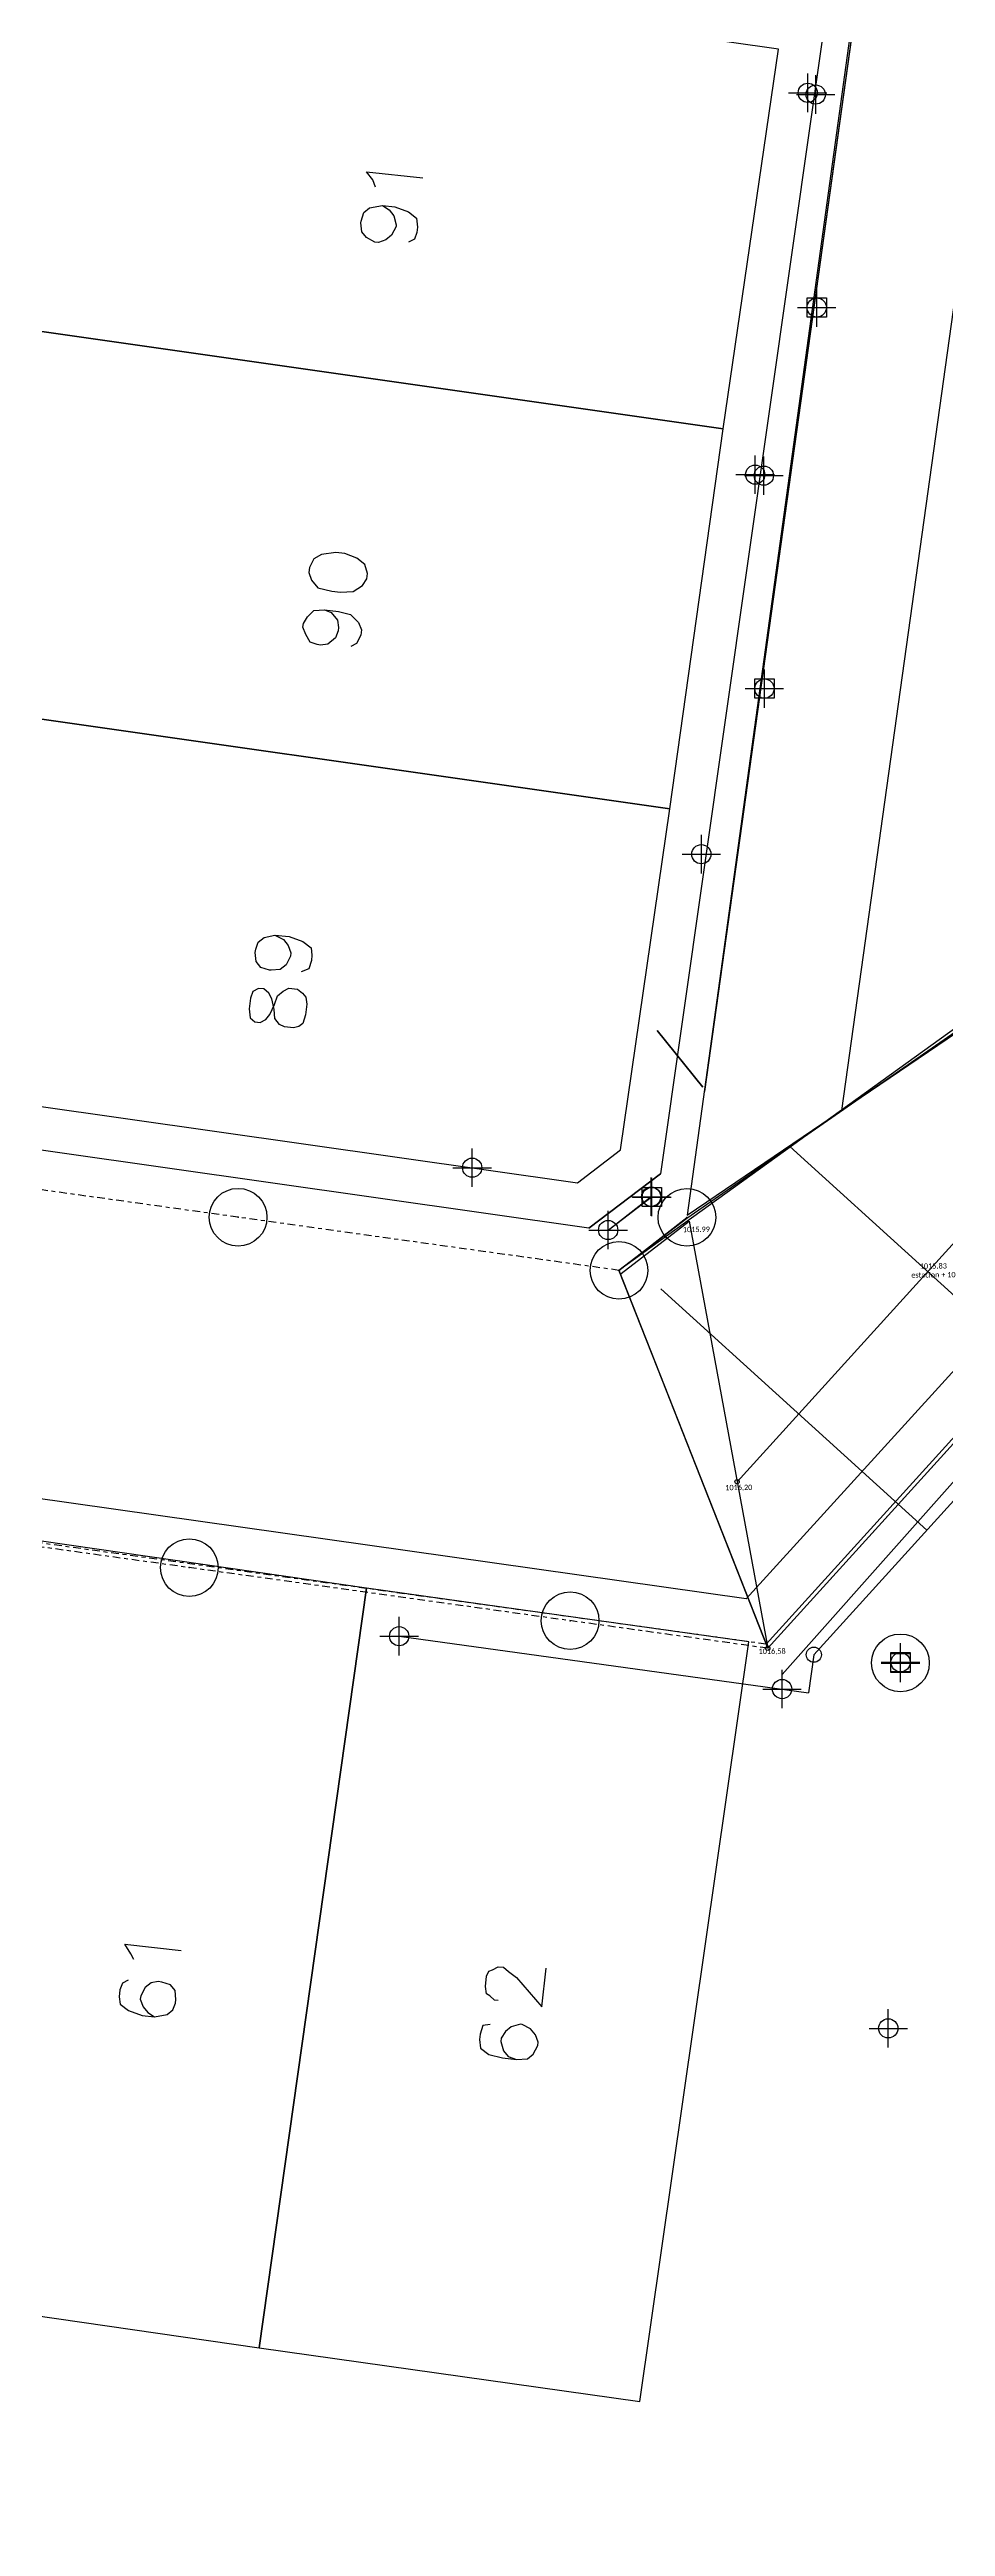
# Model space of a CAD drawing. Header units: metres. Extents: x -977055 to 805873, y -1033982 to 242021.
# Drawn here: x 802.2 to 825.5, y 727.7 to 792.1 of the extents above; entities that cross this region are included whole.
import ezdxf

# ---------------------------------------------------------------- set-up
doc = ezdxf.new("R2010")
doc.units = ezdxf.units.M
doc.header["$PDMODE"] = 32
doc.header["$PDSIZE"] = 1.5
doc.linetypes.add('CENTRO1', pattern=[0.44, 0.2, -0.08, 0.08, -0.08])
for name, color, linetype in [('12-CONDICIONES EXISTENTES', 2, 'Continuous'), ('C-ROAD-SAMP-TEXT', 11, 'Continuous'), ('linea 1', 1, 'Continuous'), ('LOTE 243', 6, 'Continuous'), ('puntos nov 7', 50, 'Continuous'), ('PUNTOS V', 4, 'Continuous'), ('V-NODE', 1, 'Continuous')]:
    doc.layers.add(name, color=color, linetype=linetype)
doc.layers.add('PDF2_area escolar', color=7, linetype='Continuous', true_color=0x989898)
doc.layers.add('PDF_Geometry', color=7, linetype='Continuous', true_color=0x797979)
doc.layers.get('PDF2_area escolar').off()
doc.styles.get("Standard").update_dxf_attribs({"font": 'arial.ttf'})

# ---------------------------------------------------------------- blocks, each defined once
blk = doc.blocks.new('*U274')
at = {"color": 0, "linetype": 'ByBlock', "lineweight": -2, "transparency": 16777216}
for p, q in [((-1, 0), (1, 0)), ((0, -1), (0, 1))]:
    blk.add_line(p, q, dxfattribs=at)
blk.add_circle((0, 0), 0.5, dxfattribs=at)
blk = doc.blocks.new('*U517', base_point=(822.164, 790.968, 1013.076))
at = {"layer": 'V-NODE', "color": 50, "lineweight": -2, "xscale": 0.5, "yscale": 0.5, "zscale": 0.5}
blk.add_blockref('*U274', (822.164, 790.968, 1013.076), dxfattribs=at)
blk = doc.blocks.new('*U520', base_point=(820.814, 781.058, 1014.351))
at = {"layer": 'V-NODE', "color": 50, "lineweight": -2, "xscale": 0.5, "yscale": 0.5, "zscale": 0.5}
blk.add_blockref('*U274', (820.814, 781.058, 1014.351), dxfattribs=at)
blk = doc.blocks.new('*U526', base_point=(818.103, 762.166, 1016.569))
at = {"layer": 'V-NODE', "color": 50, "lineweight": -2, "xscale": 0.5, "yscale": 0.5, "zscale": 0.5}
blk.add_blockref('*U274', (818.103, 762.166, 1016.569), dxfattribs=at)
blk = doc.blocks.new('*U529', base_point=(819.19, 771.213, 1015.591))
at = {"layer": 'V-NODE', "color": 50, "lineweight": -2, "xscale": 0.5, "yscale": 0.5, "zscale": 0.5}
blk.add_blockref('*U274', (819.19, 771.213, 1015.591), dxfattribs=at)
blk = doc.blocks.new('*U538', base_point=(824.05, 740.679, 1020.98))
at = {"layer": 'V-NODE', "color": 50, "lineweight": -2, "xscale": 0.5, "yscale": 0.5, "zscale": 0.5}
blk.add_blockref('*U274', (824.05, 740.679, 1020.98), dxfattribs=at)
blk = doc.blocks.new('*U1084', base_point=(820.59, 781.084, 1014.431))
at = {"layer": 'V-NODE', "color": 50, "lineweight": -2, "xscale": 0.5, "yscale": 0.5, "zscale": 0.5}
blk.add_blockref('*U274', (820.59, 781.084, 1014.431), dxfattribs=at)
blk = doc.blocks.new('*U1087', base_point=(820.59, 781.084, 1014.431))
at = {"layer": 'V-NODE', "color": 50, "lineweight": -2, "xscale": 0.5, "yscale": 0.5, "zscale": 0.5}
blk.add_blockref('*U274', (820.59, 781.084, 1014.431), dxfattribs=at)
blk = doc.blocks.new('*U1090', base_point=(821.957, 791.012, 1013.131))
at = {"layer": 'V-NODE', "color": 50, "lineweight": -2, "xscale": 0.5, "yscale": 0.5, "zscale": 0.5}
blk.add_blockref('*U274', (821.957, 791.012, 1013.131), dxfattribs=at)
blk = doc.blocks.new('*U2242', base_point=(817.883, 762.306, 1016.681))
at = {"layer": 'V-NODE', "color": 50, "lineweight": -2, "xscale": 0.5, "yscale": 0.5, "zscale": 0.5}
blk.add_blockref('*U274', (817.883, 762.306, 1016.681), dxfattribs=at)
blk = doc.blocks.new('*U2245', base_point=(816.766, 761.44, 1016.699))
at = {"layer": 'V-NODE', "color": 50, "lineweight": -2, "xscale": 0.5, "yscale": 0.5, "zscale": 0.5}
blk.add_blockref('*U274', (816.766, 761.44, 1016.699), dxfattribs=at)
blk = doc.blocks.new('*U2269', base_point=(811.332, 750.877, 1017.348))
at = {"layer": 'V-NODE', "color": 50, "lineweight": -2, "xscale": 0.5, "yscale": 0.5, "zscale": 0.5}
blk.add_blockref('*U274', (811.332, 750.877, 1017.348), dxfattribs=at)
blk = doc.blocks.new('*U2272', base_point=(821.289, 749.503, 1019.154))
at = {"layer": 'V-NODE', "color": 50, "lineweight": -2, "xscale": 0.5, "yscale": 0.5, "zscale": 0.5}
blk.add_blockref('*U274', (821.289, 749.503, 1019.154), dxfattribs=at)
blk = doc.blocks.new('*U2295')
at = {"color": 0, "linetype": 'ByBlock', "lineweight": -2, "transparency": 16777216}
for p, q in [((-1, 0), (1, 0)), ((0, -1), (0, 1))]:
    blk.add_line(p, q, dxfattribs=at)
blk.add_circle((0, 0), 0.5, dxfattribs=at)
blk = doc.blocks.new('*U2304', base_point=(820.83, 775.52, 1014.561))
at = {"layer": 'V-NODE', "color": 1, "lineweight": -2, "xscale": 0.5, "yscale": 0.5, "zscale": 0.5}
blk.add_blockref('*U2295', (820.83, 775.52, 1014.561), dxfattribs=at)
blk = doc.blocks.new('*U2310', base_point=(822.19, 785.43, 1013.415))
at = {"layer": 'V-NODE', "color": 1, "lineweight": -2, "xscale": 0.5, "yscale": 0.5, "zscale": 0.5}
blk.add_blockref('*U2295', (822.19, 785.43, 1013.415), dxfattribs=at)
blk = doc.blocks.new('*U2370', base_point=(824.37, 750.2, 1016.86))
at = {"layer": 'V-NODE', "color": 1, "lineweight": -2, "xscale": 0.5, "yscale": 0.5, "zscale": 0.5}
blk.add_blockref('*U2295', (824.37, 750.2, 1016.86), dxfattribs=at)
blk = doc.blocks.new('*U2373', base_point=(817.901, 762.298, 1016.683))
at = {"layer": 'V-NODE', "color": 1, "lineweight": -2, "xscale": 0.5, "yscale": 0.5, "zscale": 0.5}
blk.add_blockref('*U2295', (817.901, 762.298, 1016.683), dxfattribs=at)
blk = doc.blocks.new('*U2497')
at = {"color": 0, "linetype": 'ByBlock', "lineweight": -2, "transparency": 16777216}
for p, q in [((-1, 0), (1, 0)), ((0, -1), (0, 1))]:
    blk.add_line(p, q, dxfattribs=at)
blk.add_lwpolyline([(-0.5, -0.5), (-0.5, 0.5), (0.5, 0.5), (0.5, -0.5)], close=True, dxfattribs=at)
blk = doc.blocks.new('*U2506', base_point=(820.83, 775.52, 1014.561))
at = {"layer": 'V-NODE', "color": 130, "lineweight": -2, "xscale": 0.5, "yscale": 0.5, "zscale": 0.5}
blk.add_blockref('*U2497', (820.83, 775.52, 1014.561), dxfattribs=at)
blk = doc.blocks.new('*U2512', base_point=(822.19, 785.43, 1013.415))
at = {"layer": 'V-NODE', "color": 130, "lineweight": -2, "xscale": 0.5, "yscale": 0.5, "zscale": 0.5}
blk.add_blockref('*U2497', (822.19, 785.43, 1013.415), dxfattribs=at)
blk = doc.blocks.new('*U2572', base_point=(824.37, 750.2, 1016.86))
at = {"layer": 'V-NODE', "color": 130, "lineweight": -2, "xscale": 0.5, "yscale": 0.5, "zscale": 0.5}
blk.add_blockref('*U2497', (824.37, 750.2, 1016.86), dxfattribs=at)
blk = doc.blocks.new('*U2575', base_point=(824.37, 750.18, 1017.379))
at = {"layer": 'V-NODE', "color": 130, "lineweight": -2, "xscale": 0.5, "yscale": 0.5, "zscale": 0.5}
blk.add_blockref('*U2497', (824.37, 750.18, 1017.379), dxfattribs=at)
blk = doc.blocks.new('*U2578', base_point=(817.901, 762.298, 1016.683))
at = {"layer": 'V-NODE', "color": 130, "lineweight": -2, "xscale": 0.5, "yscale": 0.5, "zscale": 0.5}
blk.add_blockref('*U2497', (817.901, 762.298, 1016.683), dxfattribs=at)
blk = doc.blocks.new('base')
at = {"layer": 'PDF_Geometry', "lineweight": 25, "extrusion": (-0.000787417, 0.063364, 0.99799), "elevation": 0.026}
for points in [[(-314.355, -197.288), (-299.601, -195.681), (-292.744, -194.188), (-282.663, -192.111), (-274.476, -190.361), (-258.037, -185.154), (-248.029, -180.61), (-240.539, -177.71), (-228.643, -174.042), (-222.733, -172.714), (-217.384, -171.04), (-209.935, -169.248), (-202.16, -164.759), (-196.196, -160.284), (-195.073, -159.817), (-178.095, -157.457), (-154.298, -156.614), (-136.667, -154.611), (-124.436, -153.164), (-118.066, -151.474), (-100.79, -146.646), (-80.955, -140.967), (-73.385, -139.328), (-61.694, -135.822), (-40.504, -131.604), (-37.727, -130.872), (-17.661, -129.441), (1.311, -127.461), (21.092, -124.929), (41.006, -122.83), (47.376, -123.458), (63.592, -123.186), (81.402, -124.312), (85.639, -96.072), (88.705, -66.393), (92.811, -40.781), (97.16, -22.386), (100.596, -1.562), (102.483, 8.32), (109.691, 37.361), (117.528, 76.62), (126.217, 115.638), (131.513, 149.592), (134.682, 173.973), (136.916, 195.591), (139.956, 229.678), (141.558, 250.676), (142.614, 271.37), (143.252, 283.21), (147.066, 312.938), (152.58, 355.631), (153.554, 396.042), (150.869, 418.02), (151.777, 438.639), (150.959, 458.028), (151.777, 438.639), (150.869, 418.02), (153.554, 396.042), (152.58, 355.631), (147.066, 312.938), (143.252, 283.21), (142.614, 271.37), (141.558, 250.676), (139.956, 229.678), (136.916, 195.591), (134.682, 173.973), (131.513, 149.592), (126.217, 115.638), (117.528, 76.62), (109.691, 37.361), (102.483, 8.32), (100.596, -1.562), (97.16, -22.386), (92.811, -40.781), (88.705, -66.393), (85.639, -96.072), (81.402, -124.312), (63.592, -123.186), (47.376, -123.458), (41.006, -122.83), (21.092, -124.929), (1.311, -127.461), (-17.661, -129.441), (-37.727, -130.872), (-40.504, -131.604), (-61.694, -135.822), (-73.385, -139.328), (-80.955, -140.967), (-100.79, -146.646), (-118.066, -151.474), (-124.436, -153.164), (-136.667, -154.611), (-154.298, -156.614), (-178.095, -157.457), (-195.073, -159.817), (-196.196, -160.284), (-202.16, -164.759), (-209.935, -169.248), (-217.384, -171.04), (-222.733, -172.714), (-228.643, -174.042), (-240.539, -177.71), (-248.029, -180.61), (-258.037, -185.154), (-274.476, -190.361), (-282.663, -192.111), (-292.744, -194.188), (-299.601, -195.681), (-314.355, -197.288), (-312.178, -178.446), (-309.146, -157.898), (-306.876, -132.899), (-305.823, -118.002), (-298.643, -78.802), (-291.055, -45.077), (-282.252, -15.116), (-275.645, 10.473), (-270.319, 33.898), (-263.825, 63.164), (-258.15, 86.408), (-284.424, 123.888)], [(129.33, 446.993), (130.719, 376.627), (119.722, 267.265), (72.738, -35.348), (74.134, -37.232), (92.979, -40.152)], [(91.093, 128.17), (91.733, 128.093), (92.016, 130.053), (91.376, 130.13), (91.093, 128.17), (89.215, 126.819), (50.746, 132.753), (49.396, 134.631), (67.752, 253.123), (69.636, 254.519), (108.099, 248.54), (109.45, 246.662)], [(8.56, 202.894), (65.659, 264.226), (104.99, 258.143), (106.869, 259.493), (108.306, 268.733), (119.228, 377.084), (117.811, 447.545)], [(74.845, 227.321), (74.915, 227.127), (75.076, 226.922), (73.613, 227.098)], [(74.672, 227.805), (74.5, 227.919), (74.38, 228.072), (74.316, 228.312), (74.321, 228.358), (74.44, 228.575), (74.594, 228.696), (74.788, 228.765), (74.879, 228.754), (75.097, 228.635), (75.217, 228.482), (75.235, 228.248), (75.23, 228.202), (75.157, 227.979), (75.003, 227.858), (74.672, 227.805), (74.352, 227.844), (73.997, 227.979), (73.785, 228.144), (73.767, 228.378), (73.784, 228.515), (73.851, 228.693), (74, 228.767)], [(76.31, 238.32), (76.132, 238.387), (75.972, 238.592), (75.948, 238.781), (75.959, 238.872), (76.027, 239.049), (76.231, 239.21), (76.42, 239.234), (76.511, 239.223), (76.689, 239.155), (76.804, 238.956), (76.873, 238.762), (76.862, 238.671), (76.749, 238.499), (76.589, 238.332), (76.31, 238.32), (75.944, 238.364), (75.63, 238.448), (75.423, 238.658), (75.354, 238.852), (75.37, 238.989), (75.489, 239.207), (75.637, 239.282)], [(77.7, 246.777), (77.482, 246.896), (77.361, 247.05), (77.292, 247.244), (77.303, 247.335), (77.422, 247.553), (77.576, 247.673), (77.81, 247.691), (77.855, 247.686), (78.078, 247.613), (78.199, 247.459), (78.217, 247.225), (78.206, 247.134), (78.139, 246.956), (77.985, 246.836), (77.7, 246.777), (77.334, 246.821), (76.979, 246.957), (76.767, 247.121), (76.744, 247.31), (76.76, 247.447), (76.833, 247.67), (77.027, 247.739)], [(69.636, 254.519), (67.752, 253.123)], [(81.698, 273.423), (81.773, 273.274), (81.928, 273.024), (80.466, 273.2)], [(72.242, 274.608), (72.334, 274.597), (72.46, 274.489), (72.546, 274.433), (72.569, 274.244), (72.536, 273.97), (72.474, 273.838), (72.377, 273.804), (72.229, 273.729), (72.092, 273.745), (71.966, 273.853), (71.754, 274.018), (71.105, 274.792), (70.984, 273.786)], [(81.856, 273.96), (82.004, 274.035), (82.071, 274.212), (82.094, 274.395), (82.07, 274.583), (81.858, 274.748), (81.503, 274.884), (81.183, 274.922), (80.852, 274.869), (80.699, 274.749), (80.631, 274.571), (80.62, 274.48), (80.638, 274.246), (80.759, 274.092), (80.982, 274.019), (81.073, 274.008), (81.261, 274.032), (81.415, 274.152), (81.534, 274.37), (81.545, 274.461), (81.476, 274.655), (81.355, 274.809), (81.183, 274.922)], [(72.456, 275.232), (72.645, 275.255), (72.718, 275.478), (72.735, 275.615), (72.716, 275.849), (72.504, 276.014), (72.144, 276.104), (71.779, 276.148), (71.499, 276.135), (71.345, 276.015), (71.226, 275.797), (71.215, 275.706), (71.285, 275.512), (71.405, 275.358), (71.623, 275.239), (71.668, 275.234), (71.908, 275.298), (72.062, 275.418), (72.175, 275.59), (72.186, 275.681), (72.122, 275.921), (72.002, 276.075), (71.779, 276.148)]]:
    blk.add_lwpolyline(points, dxfattribs=at)
for points in [[(65.88, 233.734), (64.32, 223.859), (84.074, 220.784), (85.635, 230.658)], [(67.395, 243.614), (65.88, 233.734), (85.635, 230.658), (87.15, 240.538)], [(76.702, 237.345), (76.633, 237.539), (76.472, 237.744), (76.112, 237.834), (75.883, 237.861), (75.558, 237.854), (75.307, 237.699), (75.194, 237.527), (75.177, 237.39), (75.241, 237.15), (75.453, 236.985), (75.762, 236.855), (75.991, 236.828), (76.368, 236.875), (76.567, 236.99), (76.686, 237.208)], [(68.789, 252.488), (67.395, 243.614), (87.15, 240.538), (88.71, 250.412), (69.91, 253.327)], [(78.393, 248.688), (78.375, 248.922), (78.249, 249.03), (78.112, 249.046), (77.964, 248.971), (77.856, 248.845), (77.732, 248.582), (77.658, 248.359), (77.505, 248.238), (77.357, 248.163), (77.128, 248.191), (77.002, 248.299), (76.921, 248.401), (76.898, 248.59), (76.931, 248.864), (77.004, 249.087), (77.107, 249.167), (77.249, 249.196), (77.478, 249.169), (77.609, 249.107), (77.73, 248.953), (77.748, 248.719), (77.806, 248.434), (77.881, 248.286), (78.007, 248.178), (78.145, 248.161), (78.293, 248.236), (78.36, 248.413)], [(88.438, 282.024), (78.564, 283.584), (75.534, 263.825), (85.408, 262.264)], [(78.564, 283.584), (68.684, 285.099), (65.608, 265.345), (75.534, 263.825)]]:
    blk.add_lwpolyline(points, close=True, dxfattribs=at)
at = {"layer": 'PDF_Geometry', "color": 109, "lineweight": 50, "true_color": 0x136633, "extrusion": (-0.000787417, 0.063364, 0.99799), "elevation": 0.026}
blk.add_lwpolyline([(66.628, 250.875), (67.794, 249.389)], dxfattribs=at)

msp = doc.modelspace()

# ---------------------------------------------------------------- linework, layer by layer
at = {"color": 1, "elevation": 2022.29234}
msp.add_lwpolyline([(826.85026, 767.27004), (874.73821, 1114.15611), (868.36224, 1120.78784), (818.82259, 761.82294), (826.85026, 767.27004)], dxfattribs=at)
at = {"color": 1}
msp.add_lwpolyline([(876.55586, 822.32771), (881.74085, 817.62496), (820.91676, 750.56366), (818.0546, 757.82744), (817.04388, 760.39249), (826.67517, 767.33201), (876.55586, 822.32771)], dxfattribs=at)
at = {"layer": '12-CONDICIONES EXISTENTES', "color": 1}
msp.add_line((822.11528, 750.39659, 1007.297), (821.97883, 749.40781, 1017.348), dxfattribs=at)
for points, elevation in [([(826.19364, 814.71153), (819.27089, 765.04345)], 1011.104), ([(829.75918, 814.21457), (822.83643, 764.54649)], 1011.104), ([(825.50447, 809.76696), (819.27089, 765.04345)], 1011.104), ([(825.50447, 809.76696), (819.27089, 765.04345)], 1011.104), ([(825.50447, 809.76696), (819.27089, 765.04345)], 1011.104), ([(825.50447, 809.76696), (819.27089, 765.04345)], 1011.104), ([(818.81181, 761.75049), (826.74925, 767.26483)], 1011.104), ([(821.49282, 763.61305), (828.41121, 757.33813)], 2014.594), ([(818.87273, 761.67118), (820.91676, 750.56366)], 1016.699), ([(817.04388, 760.39249), (820.91676, 750.56366)], 1016.699), ([(818.13372, 759.90949), (825.0521, 753.63457)], 2014.594), ([(828.13714, 757.58671), (821.289, 749.8829)], 2014.594)]:
    msp.add_lwpolyline(points, dxfattribs=dict(at, elevation=elevation))
for centre, radius in [((820.11976, 754.89465, 1007.297), 0.05547), ((820.91676, 750.56366, 1007.297), 0.05796), ((822.11528, 750.39659, 1007.297), 0.19726)]:
    msp.add_circle(centre, radius, dxfattribs=at)
at = {"layer": 'linea 1', "linetype": 'CENTRO1', "elevation": 1013.081}
for points in [[(817.04812, 760.3919), (776.10142, 766.09979)], [(820.91676, 750.56366), (774.83124, 756.9879)], [(820.87821, 750.67), (774.84504, 757.08694)]]:
    msp.add_lwpolyline(points, dxfattribs=at)
at = {"layer": 'linea 1'}
for p in [(807.14388, 761.77253, 1013.081), (805.8737, 752.66064, 1013.081), (815.77793, 751.28, 1013.081)]:
    msp.add_point(p, dxfattribs=at)
at = {"layer": 'LOTE 243'}
for points, elevation in [([(820.11976, 754.89465), (876.15051, 816.67107)], 1007.297), ([(820.87821, 750.67), (878.42319, 814.11594)], 1007.297), ([(820.91676, 750.56366), (878.57126, 814.13034)], 1007.297), ([(822.11528, 750.39659), (879.23221, 813.37058)], 1007.297), ([(811.332, 750.877), (821.97883, 749.40781)], 1017.348)]:
    msp.add_lwpolyline(points, dxfattribs=dict(at, elevation=elevation))
at = {"layer": 'puntos nov 7', "elevation": 1013.081}
for points in [[(816.766, 761.44), (817.883, 762.311)], [(817.04812, 760.3919), (818.81442, 761.76921)]]:
    msp.add_lwpolyline(points, dxfattribs=at)
at = {"layer": 'puntos nov 7'}
for p in [(818.81442, 761.76921, 1013.081), (817.04812, 760.3919, 1015.058), (824.3679, 750.18355, 1011.104)]:
    msp.add_point(p, dxfattribs=at)
at = {"layer": 'PUNTOS V', "color": 1, "elevation": 1016.699}
for points in [[(816.766, 761.44), (817.883, 762.298)], [(817.04388, 760.39249), (818.81181, 761.75049)], [(817.1048, 760.31319), (818.87273, 761.67118)]]:
    msp.add_lwpolyline(points, dxfattribs=at)

# ---------------------------------------------------------------- block references
at = {"layer": 'PDF2_area escolar'}
msp.add_blockref('base', (882.736, 1016.336, 999.038), dxfattribs=at)
at = {"layer": 'puntos nov 7'}
for name, p in [('*U1090', (821.957, 791.012, 1013.131)), ('*U517', (822.164, 790.968, 1013.076)), ('*U1084', (820.59, 781.084, 1014.431)), ('*U1087', (820.59, 781.084, 1014.431)), ('*U520', (820.814, 781.058, 1014.351)), ('*U529', (819.19, 771.213, 1015.591)), ('*U526', (813.22989, 763.06042, 1015.0897)), ('*U2242', (817.883, 762.306, 1016.681)), ('*U2245', (816.766, 761.44, 1016.699)), ('*U2269', (811.332, 750.877, 1017.348)), ('*U2272', (821.289, 749.503, 1019.154)), ('*U538', (824.05, 740.679, 1020.98))]:
    msp.add_blockref(name, p, dxfattribs=at)
at = {"layer": 'V-NODE'}
for name, p in [('*U2310', (822.19, 785.43, 1013.415)), ('*U2512', (822.19, 785.43, 1013.415)), ('*U2304', (820.83, 775.52, 1014.561)), ('*U2506', (820.83, 775.52, 1014.561)), ('*U2373', (817.901, 762.298, 1016.683)), ('*U2578', (817.901, 762.298, 1016.683)), ('*U2370', (824.37, 750.2, 1016.86)), ('*U2572', (824.37, 750.2, 1016.86)), ('*U2575', (824.37, 750.18, 1017.379))]:
    msp.add_blockref(name, p, dxfattribs=at)

# ---------------------------------------------------------------- texts
at = {"layer": 'C-ROAD-SAMP-TEXT', "color": 11, "linetype": 'Continuous', "lineweight": -3, "char_height": 0.15, "attachment_point": 8, "rotation": 0.5711077}
for s, insert in [('{\\fCalibri|b0|i0|c0|p34;\\H0.91667x;\\C2;1015.99}', (819.06124, 761.38555)), ('{\\fCalibri|b0|i0|c0|p34;\\H0.91667x;\\C256;1015.83\\Pestacion + 10}', (825.22509, 760.20488, 2014.594)), ('{\\fCalibri|b0|i0|c0|p34;\\H0.91667x;\\C2;1016,20}', (820.16484, 754.6497, 1016.699)), ('{\\fCalibri|b0|i0|c0|p34;\\H0.91667x;\\C2;1016,58}', (821.03023, 750.3917))]:
    msp.add_mtext(s, dxfattribs=dict(at, insert=insert))

doc.saveas('drawing.dxf')
